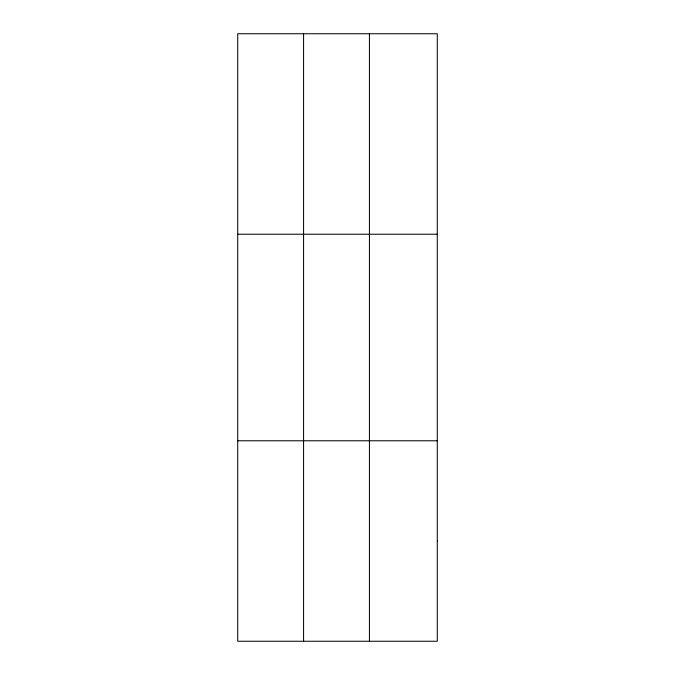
<?xml version="1.0" encoding="UTF-8"?>
<svg xmlns="http://www.w3.org/2000/svg" width="675" height="675" viewBox="0 0 675 675"><rect width="100%" height="100%" fill="white"/><g stroke="black" fill="none" stroke-linecap="round" stroke-linejoin="round"><path stroke-width="1.01" d="M303.573 33.75L303.573 641.25M369.427 33.75L369.427 641.25M237.718 234.225L437.282 234.225M237.718 440.775L437.282 440.775M437.282 541.013L437.282 641.25L237.718 641.25L237.718 33.75L437.282 33.75L437.282 541.013"/></g></svg>
